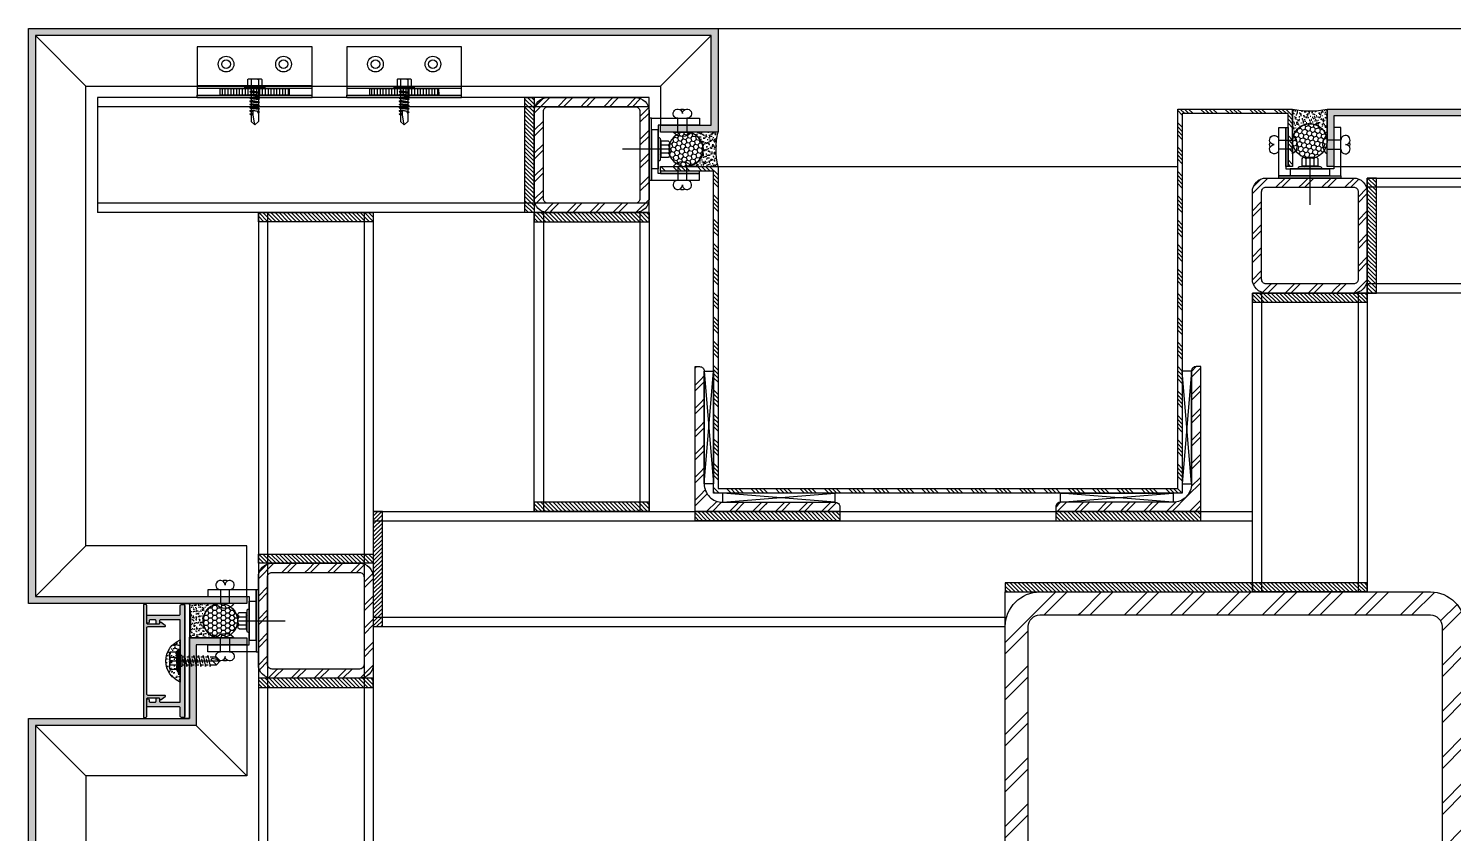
# Model space of a CAD drawing. Header units: millimetres. Extents: x 434053 to 1059003, y -2417481 to 936527.
# Drawn here: x 650861 to 651481, y -2249602 to -2249252 of the extents above; entities that cross this region are included whole.
import ezdxf

# ---------------------------------------------------------------- set-up
doc = ezdxf.new("R2010")
doc.units = ezdxf.units.MM
doc.header["$LTSCALE"] = 1000
doc.header["$MEASUREMENT"] = 0
for name, pattern in [('CENTER', [2, 1.25, -0.25, 0.25, -0.25]), ('HIDDEN', [9.525, 6.35, -3.175]), ('HIDDEN2', [4.7625, 3.175, -1.5875])]:
    doc.linetypes.add(name, pattern=pattern)
doc.layers.get('Defpoints').update_dxf_attribs({"color": 6})
for name, color, linetype in [('ALUM', 1, 'Continuous'), ('ALUM-V', 11, 'Continuous'), ('ELASTOMER', 6, 'Continuous'), ('ELASTOMER-V', 241, 'Continuous'), ('ELASTROMER-V', 241, 'Continuous'), ('EXTRUSION1', 4, 'Continuous'), ('EXTRUSION2', 133, 'Continuous'), ('FASTENER', 191, 'Continuous'), ('GRID', 8, 'CENTER'), ('HZHZNEWPLOTLAYER#@$TT', 7, 'Continuous'), ('SILICONE', 8, 'Continuous'), ('STEEL', 3, 'Continuous'), ('STEEL-V', 71, 'Continuous'), ('SUS', 204, 'Continuous'), ('SUS-V', 201, 'Continuous'), ('WELD', 6, 'Continuous'), ('型材断面填充', 254, 'Continuous'), ('铝板断面填充', 14, 'Continuous')]:
    doc.layers.add(name, color=color, linetype=linetype)
pattern_1 = [(135, (-28460.7167, 91218.7319), (-0.883883476, -0.883883476), [])]
pattern_2 = [(135, (-28340.7167, 91421.2309), (-0.883883476, -0.883883476), [])]
pattern_3 = [(225, (-32660.994, 69804.262), (-2e-15, -10.0013183), [20]), (225, (-32660.994, 69806.762), (-2e-15, -10.0013183), [20])]
pattern_4 = [(315, (27774.7332, -91715.2271), (0.883883476, 0.883883476), [])]

# ---------------------------------------------------------------- blocks, each defined once
blk = doc.blocks.new('rivet6')
at = {"color": 0, "linetype": 'ByBlock'}
blk.add_line((0, 4), (0, -4), dxfattribs=at)
blk.add_lwpolyline([(-6, 2, 2.414214), (-8, 0, 2.414214), (-6, -2)], format="xyb", dxfattribs=at)
at = {"color": 0, "linetype": 'HIDDEN2'}
blk.add_lwpolyline([(0, 2), (-6, 2), (-6, -2), (0, -2)], dxfattribs=at)
at = {"color": 0, "linetype": 'ByBlock'}
for centre, radius, start, end in [((-8, 0), 2, 150, 210), ((-3, 0), 5, 306.8699, 53.1301)]:
    blk.add_arc(centre, radius, start, end, dxfattribs=at)
blk = doc.blocks.new('*U521')
at = {"linetype": 'ByBlock', "lineweight": -2}
for p, q in [((-5.03, 0.51), (-5.03, 0)), ((5.03, 0), (-5.03, 0)), ((-4.69, 0.86), (-3.54, 1.14)), ((4.69, 0.86), (-4.69, 0.86)), ((-3.54, 4.4), (-3.54, 1.14)), ((3.54, 1.14), (-3.54, 1.14)), ((2.66, 4.86), (-2.66, 4.86)), ((-2.33, 0.86), (-1.77, 1.14)), ((-1.77, 4.4), (-1.77, 1.14)), ((1.77, 4.4), (1.77, 1.14)), ((2.46, 0.86), (1.77, 1.14)), ((3.54, 4.4), (3.54, 1.14)), ((4.69, 0.86), (3.54, 1.14)), ((5.03, 0.51), (5.03, 0))]:
    blk.add_line(p, q, dxfattribs=at)
for centre, radius, start, end in [((-4.69, 0.51), 0.343, 90, 180), ((-2.66, 3.77), 1.09, 35.40086, 144.59914), ((0, 1.2), 3.66, 61.05941, 118.94059), ((2.66, 3.77), 1.09, 35.40086, 144.59914), ((4.69, 0.51), 0.343, 0, 90)]:
    blk.add_arc(centre, radius, start, end, dxfattribs=at)
at = {"layer": 'GRID', "ltscale": 0.5}
blk.add_line((0, 4.86), (0, -15.63), dxfattribs=at)
blk = doc.blocks.new('*U364')
at = {"linetype": 'ByBlock', "ltscale": 20}
blk.add_hatch(color=0, dxfattribs=at).paths.add_polyline_path([(4.36, 0.04), (4.36, 0), (-4.36, 0), (-4.36, 0.86), (-4.19, 0.65), (4.19, 0.65), (4.36, 0.85)])
at = {"color": 0, "linetype": 'ByBlock'}
for p, q in [((-4.19, 0.65), (-4.19, 0.83)), ((-4.19, 0.65), (-4.19, 0.83)), ((4.19, 0.65), (-4.19, 0.65)), ((4.19, 0.65), (-4.19, 0.65)), ((-4.01, 0.91), (4.03, 0.91)), ((-1.5, 3.77), (-1.5, 1.11)), ((1.5, 3.78), (1.5, 1.12)), ((4.19, 0.83), (4.19, 0.65)), ((-2.09, -0.59), (-1.46, -0.72)), ((-1.46, -1.51), (-2.09, -1.65)), ((-2.09, -1.65), (2.1, -2.54)), ((-1.46, -3.3), (-2.09, -3.43)), ((-2.09, -3.43), (2.1, -4.32)), ((-1.46, -5.08), (-2.09, -5.21)), ((-2.09, -5.21), (2.1, -6.1)), ((-1.46, -1.51), (-1.46, -0.72)), ((-1.46, -3.3), (-1.46, -2.5)), ((-1.46, -5.08), (-1.46, -4.28)), ((-0.78, -1.04), (0.78, -1.37)), ((-0.78, -2.82), (0.78, -3.15)), ((-0.78, -4.6), (0.78, -4.93)), ((2.1, -0.59), (1.47, -0.72)), ((1.47, -0.72), (1.47, -1.72)), ((2.1, -2.54), (1.47, -2.67)), ((1.47, -2.67), (1.47, -3.5)), ((2.1, -4.32), (1.47, -4.45)), ((1.47, -4.45), (1.47, -5.28)), ((-1.46, -6.86), (-2.09, -6.99)), ((-2.09, -6.99), (2.1, -7.88)), ((-1.46, -8.64), (-2.09, -8.77)), ((-2.09, -8.77), (2.1, -9.66)), ((-1.46, -10.42), (-2.09, -10.55)), ((-2.09, -10.55), (2.1, -11.44)), ((-1.46, -6.86), (-1.46, -6.06)), ((-1.46, -8.64), (-1.46, -7.85)), ((-1.46, -10.42), (-1.46, -9.63)), ((-0.78, -6.38), (0.78, -6.71)), ((-0.78, -8.16), (0.78, -8.49)), ((-0.78, -9.94), (0.78, -10.27)), ((2.1, -6.1), (1.47, -6.24)), ((1.47, -6.24), (1.47, -7.06)), ((2.1, -7.88), (1.47, -8.02)), ((1.47, -8.02), (1.47, -8.84)), ((2.1, -9.66), (1.47, -9.8)), ((1.47, -9.8), (1.47, -10.62)), ((-1.46, -13.8), (-1.46, -11.41)), ((0, -15.21), (-1.46, -13.8)), ((-0.32, -14.9), (-0.95, -12.2)), ((1.47, -13.8), (-0.44, -11.88)), ((0, -15.21), (1.47, -13.8)), ((2.1, -11.44), (1.47, -11.58)), ((1.47, -11.58), (1.47, -13.8))]:
    blk.add_line(p, q, dxfattribs=at)
at = {"color": 0, "linetype": 'ByBlock', "ltscale": 20}
blk.add_lwpolyline([(4.36, 0.04), (4.36, 0), (-4.36, 0), (-4.36, 0), (-4.36, 0.86), (-4.19, 0.65), (4.19, 0.65), (4.36, 0.85)], close=True, dxfattribs=at)
at = {"color": 0, "linetype": 'ByBlock'}
for points in [[(-3.3, 1.26), (-3.3, 3.78, -0.275403), (-1.5, 3.77, -0.070161), (-0.22, 4.02)], [(3.3, 1.26), (3.3, 3.78, 0.272905), (1.5, 3.78, 0.070122), (0.22, 4.02)]]:
    blk.add_lwpolyline(points, format="xyb", dxfattribs=at)
blk.add_lwpolyline([(-2.4, 4.02), (-0.22, 4.02), (-0.22, 2.88), (0.22, 2.88), (0.22, 4.02), (2.4, 4.02)], dxfattribs=at)
for centre, radius, start, end in [((-2.6, -1.33), 2.68, 65.7907, 126.421), ((-2.6, -1.33), 2.68, 65.7907, 126.421), ((0.01, -3.3), 4.66, 71.3205, 108.8514), ((2.6, -1.33), 2.68, 53.6184, 114.201), ((-0.64, -12.13), 0.314, 50.35, 193.0276)]:
    blk.add_arc(centre, radius, start, end, dxfattribs=at)
at = {"layer": 'ALUM-V', "color": 0, "linetype": 'ByBlock'}
for p, q in [((-2.09, -0.59), (-2.09, 0)), ((2.1, -0.59), (2.1, 0)), ((-2.09, -0.59), (2.1, -0.59))]:
    blk.add_line(p, q, dxfattribs=at)
at = {"layer": 'GRID', "linetype": 'CENTER', "ltscale": 0.5}
blk.add_line((0, 4.02), (0, -15.21), dxfattribs=at)
blk = doc.blocks.new('20230111-LC05')
at = {"layer": 'SILICONE'}
h = blk.add_hatch(dxfattribs=at)
h.set_pattern_fill('AR-SAND', color=256, scale=1.142857, angle=270, style=0)
h.set_pattern_definition([(307.5, (-19148.0562, 99212.768), (2.202084307, 0.07199241), [0, -1.737142857, 0, -1.942857143, 0, -1.857142857]), (277.5, (-19148.0562, 99212.768), (3.22530979, -2.02260195), [0, -0.937142857, 0, -1.565714286, 0, -0.6]), (237.5, (-19148.0562, 99214.1737), (0.00646749, -3.55901927), [0, -0.57142857, 0, -2.057142857, 0, -2.685714286]), (227.5, (-19148.0562, 99214.1737), (1.00305779, -3.43557326), [0, -0.285714286, 0, -1.34857143, 0, -1.542857143])])
edge = h.paths.add_edge_path()
edge.add_line((-4, 9.15), (-4, -9.14))
edge.add_arc((-0.36, 0.01), 9.84, 111.71841, 248.28159, ccw=False)
at = {"layer": '型材断面填充', "linetype": 'ByBlock'}
h = blk.add_hatch(color=256, dxfattribs=at)
edge = h.paths.add_edge_path()
edge.add_line((-18.5, -14.45), (-18.5, 14.45))
edge.add_arc((-18, 14.45), 0.5, 90, 180, ccw=False)
edge.add_line((-18, 14.95), (-10.73, 14.95))
edge.add_arc((-10.73, 15.25), 0.3, 270, 413.1301)
edge.add_line((-10.55, 15.49), (-12.21, 16.73))
edge.add_arc((-12.51, 16.33), 0.5, 53.1301, 173.1301)
edge.add_arc((-13.5, 16.45), 0.5, 270, 353.1301, ccw=False)
edge.add_line((-13.5, 15.95), (-18, 15.95))
edge.add_arc((-18, 16.45), 0.5, 180, 270, ccw=False)
edge.add_line((-18.5, 16.45), (-18.5, 24))
edge.add_arc((-19, 24), 0.5, 0, 90)
edge.add_line((-19, 24.5), (-20, 24.5))
edge.add_line((-20, 24.5), (-20, -24.5))
edge.add_line((-20, -24.5), (-19, -24.5))
edge.add_arc((-19, -24), 0.5, 270, 360)
edge.add_line((-18.5, -24), (-18.5, -16.45))
edge.add_arc((-18, -16.45), 0.5, 90, 180, ccw=False)
edge.add_line((-18, -15.95), (-13.5, -15.95))
edge.add_arc((-13.5, -16.45), 0.5, 6.8699, 90, ccw=False)
edge.add_arc((-12.51, -16.33), 0.5, 186.8699, 306.8699)
edge.add_line((-12.21, -16.73), (-10.55, -15.49))
edge.add_arc((-10.73, -15.25), 0.3, 306.8699, 450)
edge.add_line((-10.73, -14.95), (-18, -14.95))
edge.add_arc((-18, -14.45), 0.5, 180, 270, ccw=False)
h = blk.add_hatch(color=256, dxfattribs=at)
edge = h.paths.add_edge_path()
edge.add_arc((-12.5, 17.45), 0.5, 90, 180)
edge.add_line((-13, 17.45), (-13, 16.45))
edge.add_arc((-13.5, 16.45), 0.5, -90, 0, ccw=False)
edge.add_line((-13.5, 15.95), (-14, 15.95))
edge.add_arc((-14, 16.45), 0.5, 180, 270, ccw=False)
edge.add_line((-14.5, 16.45), (-14.5, 17.45))
edge.add_arc((-15, 17.45), 0.5, 0, 90)
edge.add_line((-15, 17.95), (-17, 17.95))
edge.add_arc((-17, 17.45), 0.5, 90, 180)
edge.add_line((-17.5, 17.45), (-17.5, 16.95))
edge.add_arc((-18, 16.95), 0.5, -180, 0, ccw=False)
edge.add_line((-18.5, 16.95), (-18.5, 19.95))
edge.add_line((-18.5, 19.95), (-4.5, 19.95))
edge.add_arc((-4.5, 20.45), 0.5, 269.99999, 359.99999)
edge.add_line((-4, 20.45), (-4, 24))
edge.add_arc((-3.5, 24), 0.5, 90, 179.99999, ccw=False)
edge.add_line((-3.5, 24.5), (-2.5, 24.5))
edge.add_arc((-2.5, 24), 0.5, 0, 90, ccw=False)
edge.add_line((-2, 24), (-2, -24))
edge.add_arc((-2.5, -24), 0.5, -90, 0, ccw=False)
edge.add_line((-2.5, -24.5), (-3.5, -24.5))
edge.add_arc((-3.5, -24), 0.5, 180, 270, ccw=False)
edge.add_line((-4, -24), (-4, -20.45))
edge.add_arc((-4.5, -20.45), 0.5, 0, 90)
edge.add_line((-4.5, -19.95), (-18.5, -19.95))
edge.add_line((-18.5, -19.95), (-18.5, -16.95))
edge.add_arc((-18, -16.95), 0.5, 0, 180, ccw=False)
edge.add_line((-17.5, -16.95), (-17.5, -17.45))
edge.add_arc((-17, -17.45), 0.5, 180, 270)
edge.add_line((-17, -17.95), (-15, -17.95))
edge.add_arc((-15, -17.45), 0.5, 270, 360)
edge.add_line((-14.5, -17.45), (-14.5, -16.45))
edge.add_arc((-14, -16.45), 0.5, 90, 180, ccw=False)
edge.add_line((-14, -15.95), (-13.5, -15.95))
edge.add_arc((-13.5, -16.45), 0.5, 0, 90, ccw=False)
edge.add_line((-13, -16.45), (-13, -17.45))
edge.add_arc((-12.5, -17.45), 0.5, 180, 270.00004)
edge.add_line((-12.5, -17.95), (-4, -17.95))
edge.add_line((-4, -17.95), (-4, -0.3))
edge.add_arc((-4, 0), 0.3, 270, 450)
edge.add_line((-4, 0.3), (-4, 17.95))
edge.add_line((-4, 17.95), (-12.5, 17.95))
at = {"linetype": 'ByBlock'}
for points in [[(-18.5, -14.45), (-18.5, 14.45, -0.414214), (-18, 14.95), (-10.73, 14.95, 0.720759), (-10.55, 15.49), (-12.21, 16.73, 0.57735), (-13, 16.39, -0.379515), (-13.5, 15.95), (-18, 15.95, -0.414214), (-18.5, 16.45), (-18.5, 24, 0.414214), (-19, 24.5), (-20, 24.5), (-20, -24.5), (-19, -24.5, 0.414214), (-18.5, -24), (-18.5, -16.45, -0.414214), (-18, -15.95), (-13.5, -15.95, -0.379515), (-13, -16.39, 0.57735), (-12.21, -16.73), (-10.55, -15.49, 0.720759), (-10.73, -14.95), (-18, -14.95, -0.414214)], [(-12.5, 17.95, 0.414214), (-13, 17.45), (-13, 16.45, -0.414214), (-13.5, 15.95), (-14, 15.95, -0.414214), (-14.5, 16.45), (-14.5, 17.45, 0.414214), (-15, 17.95), (-17, 17.95, 0.414214), (-17.5, 17.45), (-17.5, 16.95, -1), (-18.5, 16.95), (-18.5, 19.95), (-4.5, 19.95, 0.414214), (-4, 20.45), (-4, 24, -0.414213), (-3.5, 24.5), (-2.5, 24.5, -0.414214), (-2, 24), (-2, -24, -0.414214), (-2.5, -24.5), (-3.5, -24.5, -0.414214), (-4, -24), (-4, -20.45, 0.414214), (-4.5, -19.95), (-18.5, -19.95), (-18.5, -16.95, -1), (-17.5, -16.95), (-17.5, -17.45, 0.414214), (-17, -17.95), (-15, -17.95, 0.414214), (-14.5, -17.45), (-14.5, -16.45, -0.414214), (-14, -15.95), (-13.5, -15.95, -0.414214), (-13, -16.45), (-13, -17.45, 0.414214), (-12.5, -17.95), (-4, -17.95), (-4, -0.3, 1), (-4, 0.3), (-4, 17.95)]]:
    blk.add_lwpolyline(points, format="xyb", close=True, dxfattribs=at)
at = {"layer": 'ELASTOMER-V', "linetype": 'HIDDEN'}
blk.add_lwpolyline([(-2, 25), (0, 25), (0, -25), (-2, -25)], close=True, dxfattribs=at)
at = {"layer": 'SILICONE'}
blk.add_lwpolyline([(-4, 9.15), (-4, -9.14, -0.67809)], format="xyb", close=True, dxfattribs=at)
at = {"layer": 'FASTENER', "xscale": -1.142857142857143, "yscale": 1.142857142857143, "zscale": 1.142857142857143, "rotation": 90}
blk.add_blockref('*U364', (-4, 0.01), dxfattribs=at)
blk = doc.blocks.new('*U563')
at = {"linetype": 'ByBlock', "lineweight": -2}
for p, q in [((-4.4, 0.45), (-4.4, 0)), ((4.4, 0), (-4.4, 0)), ((-4.1, 0.75), (-3.1, 1)), ((4.1, 0.75), (-4.1, 0.75)), ((-3.1, 3.85), (-3.1, 1)), ((3.1, 1), (-3.1, 1)), ((2.33, 4.25), (-2.33, 4.25)), ((-2.04, 0.75), (-1.55, 1)), ((-1.55, 3.85), (-1.55, 1)), ((-1.55, 0), (-1.55, -1.59)), ((1.55, 3.85), (1.55, 1)), ((2.15, 0.75), (1.55, 1)), ((1.55, 0), (1.55, -1.09)), ((3.1, 3.85), (3.1, 1)), ((4.1, 0.75), (3.1, 1)), ((4.4, 0.45), (4.4, 0)), ((-2.11, -1.9), (2.11, -1.4)), ((-2.11, -1.9), (-1.55, -1.59)), ((-2.11, -1.9), (-1.55, -2.21)), ((-2.11, -3.3), (2.11, -2.8)), ((-2.11, -3.3), (-1.55, -2.99)), ((-2.11, -3.3), (-1.55, -3.61)), ((-2.11, -4.7), (2.11, -4.2)), ((-2.11, -4.7), (-1.55, -4.39)), ((-2.11, -4.7), (-1.55, -5.01)), ((-2.11, -6.1), (2.11, -5.6)), ((-2.11, -6.1), (-1.55, -5.79)), ((-2.11, -6.1), (-1.55, -6.41)), ((-1.55, -1.59), (1.55, -1.09)), ((-1.55, -2.21), (1.55, -1.71)), ((-1.55, -2.21), (-1.55, -2.99)), ((-1.55, -2.99), (1.55, -2.49)), ((-1.55, -3.61), (1.55, -3.11)), ((-1.55, -3.61), (-1.55, -4.39)), ((-1.55, -4.39), (1.55, -3.89)), ((-1.55, -5.01), (1.55, -4.51)), ((-1.55, -5.01), (-1.55, -5.79)), ((-1.55, -5.79), (1.55, -5.29)), ((-1.55, -6.41), (1.55, -5.91)), ((1.55, -0.31), (1.55, -1.09)), ((2.11, -1.4), (1.55, -1.09)), ((2.11, -1.4), (1.55, -1.71)), ((1.55, -1.71), (1.55, -2.49)), ((2.11, -2.8), (1.55, -2.49)), ((2.11, -2.8), (1.55, -3.11)), ((1.55, -3.11), (1.55, -3.89)), ((2.11, -4.2), (1.55, -3.89)), ((2.11, -4.2), (1.55, -4.51)), ((1.55, -4.51), (1.55, -5.29)), ((2.11, -5.6), (1.55, -5.29)), ((2.11, -5.6), (1.55, -5.91)), ((1.55, -5.91), (1.55, -6.69)), ((-2.11, -7.5), (2.11, -7)), ((-2.11, -7.5), (-1.55, -7.19)), ((-2.11, -7.5), (-1.55, -7.81)), ((-2.11, -8.9), (2.11, -8.4)), ((-2.11, -8.9), (-1.55, -8.59)), ((-2.11, -8.9), (-1.55, -9.21)), ((-2.11, -10.3), (-1.55, -9.99)), ((-2.11, -10.3), (-1.14, -10.18)), ((-2.11, -10.3), (-1.55, -10.61)), ((-1.55, -6.41), (-1.55, -7.19)), ((-1.55, -7.19), (1.55, -6.69)), ((-1.55, -7.81), (1.55, -7.31)), ((-1.55, -7.81), (-1.55, -8.59)), ((-1.55, -8.59), (1.55, -8.09)), ((-1.55, -9.21), (1.55, -8.71)), ((-1.55, -9.21), (-1.55, -9.99)), ((-1.55, -9.99), (-0.99, -9.89)), ((-1.55, -10.61), (-1.33, -10.57)), ((-1.55, -10.61), (-1.55, -14.4)), ((0.56, -9.64), (1.55, -9.49)), ((0.71, -9.95), (2.11, -9.8)), ((0.71, -10.23), (1.55, -10.11)), ((0.71, -11.01), (1.55, -10.89)), ((0.71, -11.35), (2.11, -11.2)), ((0.71, -11.63), (1.55, -11.51)), ((2.11, -7), (1.55, -6.69)), ((2.11, -7), (1.55, -7.31)), ((1.55, -7.31), (1.55, -8.09)), ((2.11, -8.4), (1.55, -8.09)), ((2.11, -8.4), (1.55, -8.71)), ((1.55, -8.71), (1.55, -9.49)), ((2.11, -9.8), (1.55, -9.49)), ((2.11, -9.8), (1.55, -10.11)), ((1.55, -10.11), (1.55, -10.89)), ((2.11, -11.2), (1.55, -10.89)), ((2.11, -11.2), (1.55, -11.51)), ((1.55, -11.51), (1.55, -14.4)), ((0, -15.8), (-1.55, -14.4)), ((0, -15.8), (1.55, -14.4))]:
    blk.add_line(p, q, dxfattribs=at)
blk.add_lwpolyline([(0, -15.8), (0.71, -11.63), (0.71, -9.9, 0.417657), (0.41, -9.6, 0.097062), (-0.99, -9.89), (-1.55, -11)], format="xyb", dxfattribs=at)
for centre, radius, start, end in [((-4.1, 0.45), 0.3, 90, 180), ((-2.33, 3.3), 0.951, 35.40086, 144.59914), ((0, 1.05), 3.2, 61.05941, 118.94059), ((2.33, 3.3), 0.951, 35.40086, 144.59914), ((4.1, 0.45), 0.3, 0, 90)]:
    blk.add_arc(centre, radius, start, end, dxfattribs=at)
blk = doc.blocks.new('*U562')
at = {"layer": 'EXTRUSION1', "linetype": 'HIDDEN'}
h = blk.add_hatch(dxfattribs=at)
h.set_pattern_fill('ANSI31', color=8, scale=10, angle=45, style=0)
h.set_pattern_definition([(90, (-29149.7971, 32516.8571), (-1.25, 2e-16), [])])
h.paths.add_polyline_path([(40.01, 18.07), (10.01, 18.07), (9.99, 21), (39.99, 21)])
h = blk.add_hatch(dxfattribs=at)
h.set_pattern_fill('ANSI31', color=8, scale=10, angle=45, style=0)
h.set_pattern_definition([(90, (-29149.7971, 32581.8571), (-1.25, 2e-16), [])])
h.paths.add_polyline_path([(105.01, 18.07), (75.01, 18.07), (75, 21), (105, 21)])
blk.add_line((0, 18.07), (50, 18.07))
at = {"linetype": 'HIDDEN'}
for p, q in [((65, 18.07), (115, 18.07)), ((65, 17), (115, 17))]:
    blk.add_line(p, q, dxfattribs=at)
for points in [[(0, 21), (0, 17)], [(50, 17), (50, 21), (0, 21)], [(65, 21), (65, 0), (115, 0), (115, 21), (65, 21)]]:
    blk.add_lwpolyline(points)
blk.add_lwpolyline([(0, 17), (0, 0), (50, 0), (50, 17)], dxfattribs=at)
at = {"layer": 'ELASTOMER-V', "linetype": 'HIDDEN'}
for p, q in [((0, 22), (0, 21)), ((50, 22), (0, 22)), ((50, 22), (50, 21)), ((65, 22), (65, 21)), ((115, 22), (65, 22)), ((115, 22), (115, 21))]:
    blk.add_line(p, q, dxfattribs=at)
at = {"layer": 'EXTRUSION1', "color": 8, "linetype": 'HIDDEN'}
for points in [[(40.01, 18.07), (10.01, 18.07), (9.99, 21), (39.99, 21)], [(105.01, 18.07), (75.01, 18.07), (75, 21), (105, 21)]]:
    blk.add_lwpolyline(points, close=True, dxfattribs=at)
at = {"layer": 'FASTENER'}
for centre, radius in [((12.5, 7.5), 3.41), ((12.5, 7.5), 1.88), ((37.5, 7.5), 3.41), ((37.5, 7.5), 1.88), ((77.5, 7.5), 3.41), ((77.5, 7.5), 1.88), ((102.5, 7.5), 3.41), ((102.5, 7.5), 1.88)]:
    blk.add_circle(centre, radius, dxfattribs=at)
at = {"layer": 'FASTENER', "xscale": -1, "rotation": 179.9999555529958}
for p in [(25.01, 18.07), (90, 18.07)]:
    blk.add_blockref('*U563', p, dxfattribs=at)
blk = doc.blocks.new('A$C5B83370A')
at = {"layer": 'ELASTOMER-V'}
h = blk.add_hatch(dxfattribs=at)
h.set_pattern_fill('HONEY', color=256, scale=10, angle=17.18331, style=0)
h.set_pattern_definition([(17.183306, (-1892.7541, 2189.9208), (1.47149637, 1.58814308), [1.25, -2.5]), (137.183306, (-1892.7541, 2189.9208), (-2.11112044, 0.4802817), [1.25, -2.5]), (77.183306, (-1892.7541, 2189.9208), (-0.63962407, 2.06842478), [-2.5, 1.25])])
edge = h.paths.add_edge_path()
edge.add_ellipse((557.5, -48.97), major_axis=(-5.3, -5.3), ratio=1, start_angle=0, end_angle=360)
h = blk.add_hatch(dxfattribs=at)
h.set_pattern_fill('HONEY', color=256, scale=10, angle=-72.81669, style=0)
h.set_pattern_definition([(287.183306, (2524.9208, 2397.7521), (1.58814308, -1.47149637), [1.25, -2.5]), (47.183306, (2524.9208, 2397.7521), (0.4802817, 2.11112044), [1.25, -2.5]), (347.183306, (2524.9208, 2397.7521), (2.06842478, 0.63962407), [-2.5, 1.25])])
edge = h.paths.add_edge_path()
edge.add_ellipse((286.03, -52.5), major_axis=(-5.3, -5.3), ratio=1, start_angle=0, end_angle=360, ccw=False)
h = blk.add_hatch(dxfattribs=at)
h.set_pattern_fill('HONEY', color=256, scale=10, angle=180, style=0)
h.set_pattern_definition([(180, (11479.8265, -22276.8878), (-1.875, -1.082531755), [1.25, -2.5]), (300, (11479.8265, -22276.8878), (1.875, -1.082531755), [1.25, -2.5]), (240, (11479.8265, -22276.8878), (-2e-15, -2.16506351), [-2.5, 1.25])])
edge = h.paths.add_edge_path()
edge.add_line((83.5, -250), (83.5, -250))
edge.add_arc((83.5, -257.5), 7.5, -90, 90, ccw=False)
edge.add_line((83.5, -265), (83.5, -265))
edge.add_arc((83.5, -257.5), 7.5, 90, 270, ccw=False)
at = {"layer": 'SILICONE'}
h = blk.add_hatch(dxfattribs=at)
h.set_pattern_fill('AR-SAND', color=256, angle=-72.81669, style=0)
h.set_pattern_definition([(324.683306, (-1892.754, 2191.9208), (1.8222089, 0.6294226), [0, -1.52, 0, -1.7, 0, -1.625]), (294.68331, (-1892.754, 2191.9208), (3.2190227, -0.857036), [0, -0.82, 0, -1.37, 0, -0.525]), (254.683306, (-1893.1175, 2193.0959), (0.9254165, -2.9734687), [0, -0.5, 0, -1.8, 0, -2.35]), (244.68331, (-1893.1175, 2193.096), (1.7265991, -2.6126552), [0, -0.25, 0, -1.18, 0, -1.35])])
edge = h.paths.add_edge_path()
edge.add_line((550, -48.97), (550, -35))
edge.add_arc((557.5, 0.03), 35.82, 257.91473, 282.08527)
edge.add_line((565, -35), (565, -35.5))
edge.add_line((565, -35.5), (565, -48.83))
edge.add_arc((557.5, -48.97), 7.5, 1.0837, 179.98081)
h = blk.add_hatch(dxfattribs=at)
h.set_pattern_fill('AR-SAND', color=256, angle=-162.81669, style=0)
h.set_pattern_definition([(234.683306, (2526.9208, 2397.7521), (0.6294226, -1.8222089), [0, -1.52, 0, -1.7, 0, -1.625]), (204.68331, (2526.9208, 2397.752), (-0.857036, -3.2190227), [0, -0.82, 0, -1.37, 0, -0.525]), (164.683306, (2528.0959, 2398.1155), (-2.9734687, -0.9254165), [0, -0.5, 0, -1.8, 0, -2.35]), (154.68331, (2528.096, 2398.1155), (-2.6126552, -1.7265991), [0, -0.25, 0, -1.18, 0, -1.35])])
edge = h.paths.add_edge_path()
edge.add_line((286.03, -60), (300, -60))
edge.add_arc((335.03, -52.5), 35.82, 167.91473, 192.08527, ccw=False)
edge.add_line((300, -45), (299.5, -45))
edge.add_line((299.5, -45), (286.17, -45))
edge.add_arc((286.03, -52.5), 7.5, -89.98081, 88.9163, ccw=False)
h = blk.add_hatch(dxfattribs=at)
h.set_pattern_fill('AR-SAND', color=256, angle=180, style=0)
h.set_pattern_definition([(217.5, (8949.9149, -58890.553), (0.06299336, -1.92682377), [0, -1.52, 0, -1.7, 0, -1.625]), (187.5, (8949.9149, -58890.553), (-1.7697767, -2.82214607), [0, -0.82, 0, -1.37, 0, -0.525]), (147.5, (8951.1449, -58890.553), (-3.11414186, -0.005659054), [0, -0.5, 0, -1.8, 0, -2.35]), (137.5, (8951.1449, -58890.553), (-3.0061266, -0.87767556), [0, -0.25, 0, -1.18, 0, -1.35])])
edge = h.paths.add_edge_path()
edge.add_line((70, -250), (83.5, -250))
edge.add_arc((83.5, -257.5), 7.5, 90, 270)
edge.add_line((83.5, -265), (70, -265))
edge.add_arc((26.87, -257.5), 43.78, -9.86385, 9.86383)
at = {"layer": 'STEEL-V', "linetype": 'ByBlock'}
h = blk.add_hatch(dxfattribs=at)
h.set_pattern_fill('GEOL7', color=256, scale=20, angle=90, style=0, pattern_type=2)
h.set_pattern_definition([(225, (-21072.467, 62251.034), (-2e-15, -10.0013183), [20]), (225, (-21072.467, 62253.534), (-2e-15, -10.0013183), [20])])
edge = h.paths.add_edge_path(flags=16)
edge.add_line((226, -34), (264, -34))
edge.add_arc((264, -36), 2, 0, 90, ccw=False)
edge.add_line((266, -36), (266, -74))
edge.add_arc((264, -74), 2, -90, 0, ccw=False)
edge.add_line((264, -76), (226, -76))
edge.add_arc((226, -74), 2, 180, 270, ccw=False)
edge.add_line((224, -74), (224, -36))
edge.add_arc((226, -36), 2, 90, 180, ccw=False)
edge = h.paths.add_edge_path()
edge.add_line((226, -30), (264, -30))
edge.add_arc((264, -36), 6, 0, 90, ccw=False)
edge.add_line((270, -36), (270, -74))
edge.add_arc((264, -74), 6, -90, 0, ccw=False)
edge.add_line((264, -80), (226, -80))
edge.add_arc((226, -74), 6, 180, 270, ccw=False)
edge.add_line((220, -74), (220, -36))
edge.add_arc((226, -36), 6, 90, 180, ccw=False)
h = blk.add_hatch(dxfattribs=at)
h.set_pattern_fill('GEOL7', color=256, scale=20, angle=90, style=0, pattern_type=2)
h.set_pattern_definition([(225, (-20759.968, 62216.034), (-2e-15, -10.0013183), [20]), (225, (-20759.968, 62218.534), (-2e-15, -10.0013183), [20])])
edge = h.paths.add_edge_path(flags=16)
edge.add_line((538.5, -69), (576.5, -69))
edge.add_arc((576.5, -71), 2, 0, 90, ccw=False)
edge.add_line((578.5, -71), (578.5, -109))
edge.add_arc((576.5, -109), 2, -90, 0, ccw=False)
edge.add_line((576.5, -111), (538.5, -111))
edge.add_arc((538.5, -109), 2, 180, 270, ccw=False)
edge.add_line((536.5, -109), (536.5, -71))
edge.add_arc((538.5, -71), 2, 90, 180, ccw=False)
edge = h.paths.add_edge_path()
edge.add_line((538.5, -65), (576.5, -65))
edge.add_arc((576.5, -71), 6, 0, 90, ccw=False)
edge.add_line((582.5, -71), (582.5, -109))
edge.add_arc((576.5, -109), 6, -90, 0, ccw=False)
edge.add_line((576.5, -115), (538.5, -115))
edge.add_arc((538.5, -109), 6, 180, 270, ccw=False)
edge.add_line((532.5, -109), (532.5, -71))
edge.add_arc((538.5, -71), 6, 90, 180, ccw=False)
h = blk.add_hatch(dxfattribs=at)
h.set_pattern_fill('GEOL7', color=256, scale=20, angle=90, style=0, pattern_type=2)
h.set_pattern_definition(pattern_3)
edge = h.paths.add_edge_path()
edge.add_line((353, -210), (290, -210))
edge.add_line((290, -210), (290, -147))
edge.add_line((290, -147), (292, -147))
edge.add_arc((292, -149), 2, 0, 90, ccw=False)
edge.add_line((294, -149), (294, -198))
edge.add_arc((302, -198), 8, 180, 270)
edge.add_line((302, -206), (351, -206))
edge.add_arc((351, -208), 2, 0, 90, ccw=False)
edge.add_line((353, -208), (353, -210))
h = blk.add_hatch(dxfattribs=at)
h.set_pattern_fill('GEOL7', color=256, scale=20, angle=90, style=0, pattern_type=2)
h.set_pattern_definition(pattern_3)
edge = h.paths.add_edge_path()
edge.add_line((447, -210), (510, -210))
edge.add_line((510, -210), (510, -147))
edge.add_line((510, -147), (508, -147))
edge.add_arc((508, -149), 2, 450, 540)
edge.add_line((506, -149), (506, -198))
edge.add_arc((498, -198), 8, 270, 360, ccw=False)
edge.add_line((498, -206), (449, -206))
edge.add_arc((449, -208), 2, 450, 540)
edge.add_line((447, -208), (447, -210))
h = blk.add_hatch(dxfattribs=at)
h.set_pattern_fill('GEOL7', color=256, scale=20, angle=90, style=0, pattern_type=2)
h.set_pattern_definition([(225, (-21192.467, 62048.535), (-2e-15, -10.0013183), [20]), (225, (-21192.467, 62051.035), (-2e-15, -10.0013183), [20])])
edge = h.paths.add_edge_path(flags=16)
edge.add_line((106, -236.5), (144, -236.5))
edge.add_arc((144, -238.5), 2, 0, 90, ccw=False)
edge.add_line((146, -238.5), (146, -276.5))
edge.add_arc((144, -276.5), 2, -90, 0, ccw=False)
edge.add_line((144, -278.5), (106, -278.5))
edge.add_arc((106, -276.5), 2, 180, 270, ccw=False)
edge.add_line((104, -276.5), (104, -238.5))
edge.add_arc((106, -238.5), 2, 90, 180, ccw=False)
edge = h.paths.add_edge_path()
edge.add_line((106, -232.5), (144, -232.5))
edge.add_arc((144, -238.5), 6, 0, 90, ccw=False)
edge.add_line((150, -238.5), (150, -276.5))
edge.add_arc((144, -276.5), 6, -90, 0, ccw=False)
edge.add_line((144, -282.5), (106, -282.5))
edge.add_arc((106, -276.5), 6, 180, 270, ccw=False)
edge.add_line((100, -276.5), (100, -238.5))
edge.add_arc((106, -238.5), 6, 90, 180, ccw=False)
h = blk.add_hatch(dxfattribs=at)
h.set_pattern_fill('GEOL7', color=256, scale=40, angle=90, style=0, pattern_type=2)
h.set_pattern_definition([(225, (-20545.625, 75479.46), (-3e-15, -20.0026366), [40]), (225, (-20545.625, 75484.46), (-3e-15, -20.0026366), [40])])
edge = h.paths.add_edge_path(flags=16)
edge.add_line((440, -255), (610, -255))
edge.add_arc((610, -260), 5, 0, 90, ccw=False)
edge.add_line((615, -260), (615, -480))
edge.add_arc((610, -480), 5, -90, 0, ccw=False)
edge.add_line((610, -485), (440, -485))
edge.add_arc((440, -480), 5, 180, 270, ccw=False)
edge.add_line((435, -480), (435, -260))
edge.add_arc((440, -260), 5, 90, 180, ccw=False)
edge = h.paths.add_edge_path()
edge.add_line((440, -245), (610, -245))
edge.add_arc((610, -260), 15, 0, 90, ccw=False)
edge.add_line((625, -260), (625, -480))
edge.add_arc((610, -480), 15, -90, 0, ccw=False)
edge.add_line((610, -495), (440, -495))
edge.add_arc((440, -480), 15, 180, 270, ccw=False)
edge.add_line((425, -480), (425, -260))
edge.add_arc((440, -260), 15, 90, 180, ccw=False)
at = {"layer": 'SUS-V', "linetype": 'ByBlock'}
h = blk.add_hatch(dxfattribs=at)
h.set_pattern_fill('ANSI34', color=256, scale=10, angle=270, style=0)
h.set_pattern_definition([(315, (79915.197, 186974.416), (5.30330086, 5.30330086), []), (315, (79915.197, 186972.6484), (5.30330086, 5.30330086), []), (315, (79915.197, 186970.8806), (5.30330086, 5.30330086), []), (315, (79915.197, 186969.113), (5.30330086, 5.30330086), [])])
h.paths.add_polyline_path([(275, -60), (300, -60), (300, -200), (500, -200), (500, -35), (550, -35), (550, -60), (548, -60), (548, -37), (502, -37), (502, -202), (298, -202), (298, -62), (275, -62)])
at = {"layer": 'WELD'}
h = blk.add_hatch(dxfattribs=at)
h.set_pattern_fill('ANSI31', color=256, scale=10, angle=90, style=0)
h.set_pattern_definition(pattern_2)
h.paths.add_polyline_path([(220, -30), (220, -80), (216, -80), (216, -30)])
h = blk.add_hatch(dxfattribs=at)
h.set_pattern_fill('ANSI31', color=256, scale=10, angle=90, style=0)
h.set_pattern_definition([(135, (-28028.2177, 91386.2309), (-0.883883476, -0.883883476), [])])
h.paths.add_polyline_path([(582.5, -65), (582.5, -115), (586.5, -115), (586.5, -65)])
h = blk.add_hatch(dxfattribs=at)
h.set_pattern_fill('ANSI31', color=256, scale=10, angle=90, style=0)
h.set_pattern_definition([(135, (-28460.7167, 91367.2347), (-0.883883476, -0.883883476), [])])
h.paths.add_polyline_path([(150, -84), (100, -84), (100, -80), (150, -80)])
h = blk.add_hatch(dxfattribs=at)
h.set_pattern_fill('ANSI31', color=256, scale=10, angle=90, style=0)
h.set_pattern_definition(pattern_2)
h.paths.add_polyline_path([(270, -80), (220, -80), (220, -84), (270, -84)])
h = blk.add_hatch(dxfattribs=at)
h.set_pattern_fill('ANSI31', color=256, scale=10, angle=90, style=0)
h.set_pattern_definition([(135, (-28028.2177, 91386.2309), (-0.883883476, -0.883883476), [])])
h.paths.add_polyline_path([(582.5, -115), (532.5, -115), (532.5, -119), (582.5, -119)])
h = blk.add_hatch(dxfattribs=at)
h.set_pattern_fill('ANSI31', color=256, scale=10, style=0)
h.set_pattern_definition([(45, (91655.2271, 28350.7167), (-0.883883476, 0.883883476), [])])
h.paths.add_polyline_path([(154, -260), (154, -210), (150, -210), (150, -260)])
h = blk.add_hatch(dxfattribs=at)
h.set_pattern_fill('ANSI31', color=256, scale=10, angle=90, style=0)
h.set_pattern_definition([(135, (-28340.7167, 91295.2271), (-0.883883476, -0.883883476), [])])
h.paths.add_polyline_path([(270, -206), (220, -206), (220, -210), (270, -210)])
h = blk.add_hatch(dxfattribs=at)
h.set_pattern_fill('ANSI31', color=256, scale=10, angle=-90, style=0)
h.set_pattern_definition(pattern_4)
h.paths.add_polyline_path([(353, -214), (290, -214), (290, -210), (353, -210)])
h = blk.add_hatch(dxfattribs=at)
h.set_pattern_fill('ANSI31', color=256, scale=10, angle=-90, style=0)
h.set_pattern_definition(pattern_4)
h.paths.add_polyline_path([(447, -214), (510, -214), (510, -210), (447, -210)])
h = blk.add_hatch(dxfattribs=at)
h.set_pattern_fill('ANSI31', color=256, scale=10, angle=90, style=0)
h.set_pattern_definition(pattern_1)
h.paths.add_polyline_path([(150, -232.5), (100, -232.5), (100, -228.5), (150, -228.5)])
h = blk.add_hatch(dxfattribs=at)
h.set_pattern_fill('ANSI31', color=256, scale=10, angle=90, style=0)
h.set_pattern_definition([(135, (-28078.2177, 91260.2271), (-0.883883476, -0.883883476), [])])
h.paths.add_polyline_path([(532.5, -241), (425, -241), (425, -245), (532.5, -245)])
h = blk.add_hatch(dxfattribs=at)
h.set_pattern_fill('ANSI31', color=256, scale=10, angle=90, style=0)
h.set_pattern_definition([(135, (-28028.2177, 91260.2271), (-0.883883476, -0.883883476), [])])
h.paths.add_polyline_path([(582.5, -241), (532.5, -241), (532.5, -245), (582.5, -245)])
h = blk.add_hatch(dxfattribs=at)
h.set_pattern_fill('ANSI31', color=256, scale=10, angle=90, style=0)
h.set_pattern_definition(pattern_1)
h.paths.add_polyline_path([(150, -282.5), (100, -282.5), (100, -286.5), (150, -286.5)])
at = {"layer": '铝板断面填充', "linetype": 'ByBlock'}
for points in [[(275, -42), (297, -42), (297, -3), (3, -3), (3, -247), (95, -247), (95, -250), (0, -250), (0, 0), (300, 0), (300, -45), (275, -45)], [(789.5, -60), (789.5, -38), (568, -38), (568, -60), (565, -60), (565, -35), (792.5, -35), (792.5, -60)], [(485, -525), (485, -550), (0, -550), (0, -300), (70, -300), (70, -265), (95, -265), (95, -268), (73, -268), (73, -303), (3, -303), (3, -547), (482, -547), (482, -525)]]:
    blk.add_hatch(color=14, dxfattribs=at).paths.add_polyline_path(points)
at = {"layer": 'ALUM'}
for points in [[(275, -42), (297, -42), (297, -3), (3, -3), (3, -247), (95, -247), (95, -250), (0, -250), (0, 0), (300, 0), (300, -45), (275, -45)], [(789.5, -60), (789.5, -38), (568, -38), (568, -60), (565, -60), (565, -35), (792.5, -35), (792.5, -60)]]:
    blk.add_lwpolyline(points, close=True, dxfattribs=at)
blk.add_lwpolyline([(485, -525), (485, -550), (0, -550), (0, -300), (70, -300), (70, -265), (95, -265), (95, -268), (73, -268), (73, -303), (3, -303), (3, -547), (482, -547), (482, -525), (485, -525)], dxfattribs=at)
at = {"layer": 'ALUM-V'}
for p, q in [((300, 0), (2117.42, 0)), ((25, -25), (3, -3)), ((275, -25), (297, -3)), ((568, -60), (789.5, -60)), ((25, -225), (3, -247)), ((3, -303), (25, -325)), ((73, -303), (95, -325))]:
    blk.add_line(p, q, dxfattribs=at)
for points in [[(95, -247), (95, -225), (25, -225), (25, -25), (275, -25), (275, -42)], [(95, -268), (95, -325), (25, -325), (25, -525), (482, -525.02)]]:
    blk.add_lwpolyline(points, dxfattribs=at)
at = {"layer": 'Defpoints'}
for points in [[(220, -30), (220, -80), (216, -80), (216, -30)], [(582.5, -65), (582.5, -115), (586.5, -115), (586.5, -65)], [(150, -84), (100, -84), (100, -80), (150, -80)], [(270, -80), (220, -80), (220, -84), (270, -84)], [(582.5, -115), (532.5, -115), (532.5, -119), (582.5, -119)], [(154, -260), (154, -210), (150, -210), (150, -260)], [(270, -206), (220, -206), (220, -210), (270, -210)], [(353, -214), (290, -214), (290, -210), (353, -210)], [(447, -214), (510, -214), (510, -210), (447, -210)], [(150, -232.5), (100, -232.5), (100, -228.5), (150, -228.5)], [(532.5, -241), (425, -241), (425, -245), (532.5, -245)], [(582.5, -241), (532.5, -241), (532.5, -245), (582.5, -245)], [(150, -282.5), (100, -282.5), (100, -286.5), (150, -286.5)]]:
    blk.add_lwpolyline(points, close=True, dxfattribs=at)
at = {"layer": 'ELASTOMER'}
blk.add_lwpolyline([(83.5, -250), (83.5, -250, -1), (83.5, -265), (83.5, -265, -1)], format="xyb", close=True, dxfattribs=at)
blk.add_ellipse((557.5, -48.97), major_axis=(-5.3, -5.3), ratio=1, start_param=2.356194490188446, end_param=8.639379797368033, dxfattribs=at)
at = {"layer": 'ELASTOMER', "extrusion": (0, 0, -1)}
blk.add_ellipse((286.03, -52.5), major_axis=(-5.3, -5.3), ratio=1, start_param=2.356194490188446, end_param=8.639379797368033, dxfattribs=at)
at = {"layer": 'ELASTOMER-V', "linetype": 'HIDDEN'}
for p, q in [((294, -149), (298, -198)), ((294, -198), (298, -149)), ((506, -149), (502, -198)), ((506, -198), (502, -149)), ((351, -206), (302, -202)), ((302, -206), (351, -202)), ((449, -206), (498, -202)), ((498, -206), (449, -202))]:
    blk.add_line(p, q, dxfattribs=at)
for points in [[(294, -198), (294, -149), (298, -149), (298, -198)], [(506, -198), (506, -149), (502, -149), (502, -198)], [(302, -206), (351, -206), (351, -202), (302, -202)], [(498, -206), (449, -206), (449, -202), (498, -202)]]:
    blk.add_lwpolyline(points, close=True, dxfattribs=at)
at = {"layer": 'ELASTROMER-V'}
for points in [[(270, -39), (270, -66), (271, -66), (271, -39)], [(548, -60), (547, -60), (547, -43), (548, -43)], [(275, -62), (275, -63), (292, -63), (292, -62)], [(571, -65), (544, -65), (544, -64), (571, -64)], [(100, -271), (100, -244), (99, -244), (99, -271)]]:
    blk.add_lwpolyline(points, close=True, dxfattribs=at)
at = {"layer": 'EXTRUSION2'}
for points in [[(274, -42), (274, -61), (271, -61), (271, -39), (292, -39), (292, -42)], [(547, -61), (566, -61), (566, -64), (544, -64), (544, -43), (547, -43)], [(568, -61), (549, -61), (549, -64), (571, -64), (571, -43), (568, -43)], [(274, -63), (274, -44), (271, -44), (271, -66), (292, -66), (292, -63)], [(96, -247), (96, -266), (99, -266), (99, -244), (78, -244), (78, -247)], [(96, -268), (96, -249), (99, -249), (99, -271), (78, -271), (78, -268)]]:
    blk.add_lwpolyline(points, close=True, dxfattribs=at)
at = {"layer": 'SILICONE'}
for points in [[(550, -48.97), (550, -35, 0.105857), (565, -35), (565, -35.5), (565, -48.83, 0.990421), (550, -48.97)], [(286.03, -60), (300, -60, -0.105857), (300, -45), (299.5, -45), (286.17, -45, -0.990421), (286.03, -60)], [(70, -250), (83.5, -250, 1), (83.5, -265), (70, -265, 0.086291), (70, -250, -1)]]:
    blk.add_lwpolyline(points, format="xyb", dxfattribs=at)
at = {"layer": 'STEEL'}
for points in [[(226, -30), (264, -30, -0.414214), (270, -36), (270, -74, -0.414214), (264, -80), (226, -80, -0.414214), (220, -74), (220, -36, -0.414214)], [(226, -34), (264, -34, -0.414214), (266, -36), (266, -74, -0.414214), (264, -76), (226, -76, -0.414214), (224, -74), (224, -36, -0.414214)], [(538.5, -65), (576.5, -65, -0.414214), (582.5, -71), (582.5, -109, -0.414214), (576.5, -115), (538.5, -115, -0.414214), (532.5, -109), (532.5, -71, -0.414214)], [(538.5, -69), (576.5, -69, -0.414214), (578.5, -71), (578.5, -109, -0.414214), (576.5, -111), (538.5, -111, -0.414214), (536.5, -109), (536.5, -71, -0.414214)], [(353, -210), (290, -210), (290, -147), (292, -147, -0.414214), (294, -149), (294, -198, 0.414214), (302, -206), (351, -206, -0.414214), (353, -208)], [(447, -210), (510, -210), (510, -147), (508, -147, 0.414214), (506, -149), (506, -198, -0.414214), (498, -206), (449, -206, 0.414214), (447, -208)], [(106, -232.5), (144, -232.5, -0.414214), (150, -238.5), (150, -276.5, -0.414214), (144, -282.5), (106, -282.5, -0.414214), (100, -276.5), (100, -238.5, -0.414214)], [(106, -236.5), (144, -236.5, -0.414214), (146, -238.5), (146, -276.5, -0.414214), (144, -278.5), (106, -278.5, -0.414214), (104, -276.5), (104, -238.5, -0.414214)], [(440, -245), (610, -245, -0.414214), (625, -260), (625, -480, -0.414214), (610, -495), (440, -495, -0.414214), (425, -480), (425, -260, -0.414214)], [(440, -255), (610, -255, -0.414214), (615, -260), (615, -480, -0.414214), (610, -485), (440, -485, -0.414214), (435, -480), (435, -260, -0.414214)]]:
    blk.add_lwpolyline(points, format="xyb", close=True, dxfattribs=at)
at = {"layer": 'STEEL-V'}
for p, q in [((270, -30), (30, -30)), ((30, -30), (30, -80)), ((270, -80), (270, -30)), ((270, -80), (30, -80)), ((100, -80), (100, -470)), ((150, -80), (150, -470)), ((150, -210), (532.5, -210)), ((425, -260), (425, -245)), ((425, -245), (532.5, -245)), ((150, -260), (425, -260))]:
    blk.add_line(p, q, dxfattribs=at)
at = {"layer": 'STEEL-V', "linetype": 'HIDDEN'}
for p, q in [((270, -34), (30, -34)), ((2117.42, -69), (582.5, -69)), ((270, -76), (30, -76)), ((104, -80), (104, -470)), ((146, -80), (146, -470)), ((224, -80), (224, -210)), ((266, -80), (266, -210)), ((2117.42, -111), (582.5, -111)), ((536.5, -115), (536.5, -245)), ((578.5, -115), (578.5, -245)), ((150, -214), (532.5, -214)), ((150, -256), (425, -256))]:
    blk.add_line(p, q, dxfattribs=at)
at = {"layer": 'STEEL-V'}
blk.add_lwpolyline([(2117.42, -115), (582.5, -115), (582.5, -65), (2117.42, -65)], dxfattribs=at)
for points in [[(270, -80), (270, -210), (220, -210), (220, -80)], [(582.5, -115), (582.5, -245), (532.5, -245), (532.5, -115)]]:
    blk.add_lwpolyline(points, close=True, dxfattribs=at)
at = {"layer": 'SUS'}
blk.add_lwpolyline([(275, -60), (300, -60), (300, -200), (500, -200), (500, -35), (550, -35), (550, -60), (548, -60), (548, -37), (502, -37), (502, -202), (298, -202), (298, -62), (275, -62)], close=True, dxfattribs=at)
at = {"layer": 'SUS-V', "linetype": 'ByBlock'}
blk.add_line((300.01, -60), (500, -60), dxfattribs=at)
at = {"layer": 'EXTRUSION1'}
blk.add_blockref('20230111-LC05', (70, -275), dxfattribs=at)
at = {"layer": 'EXTRUSION2', "rotation": 180.0000230671135}
blk.add_blockref('*U562', (188.45, -7.99), dxfattribs=at)
at = {"layer": 'FASTENER'}
for name, p, xscale, rotation in [('rivet6', (284.5, -45), -0.9999999999999996, 89.999009052085), ('*U521', (274, -52.5), -1, 270), ('rivet6', (550, -50.5), -0.9999999999999991, 180.000990947829), ('*U521', (96, -257.5), -1.000000000000001, 90), ('rivet6', (85.5, -265), -0.9999999999999996, 269.9990090520851)]:
    blk.add_blockref(name, p, dxfattribs=dict(at, xscale=xscale, rotation=rotation))
for p, rotation in [((565, -50.5), 180.0009909479149), ((284.5, -60), 89.999009052171), ((85.5, -250), 269.999009052171)]:
    blk.add_blockref('rivet6', p, dxfattribs=dict(at, rotation=rotation))
blk.add_blockref('*U521', (557.5, -61), dxfattribs=at)
blk = doc.blocks.new('A$C4AEA3CD0')
blk.add_blockref('A$C5B83370A', (2470.7, 4337.96))

msp = doc.modelspace()

# ---------------------------------------------------------------- block references
at = {"layer": 'HZHZNEWPLOTLAYER#@$TT'}
msp.add_blockref('A$C4AEA3CD0', (648390.65, -2253589.64), dxfattribs=at)

doc.saveas('drawing.dxf')
